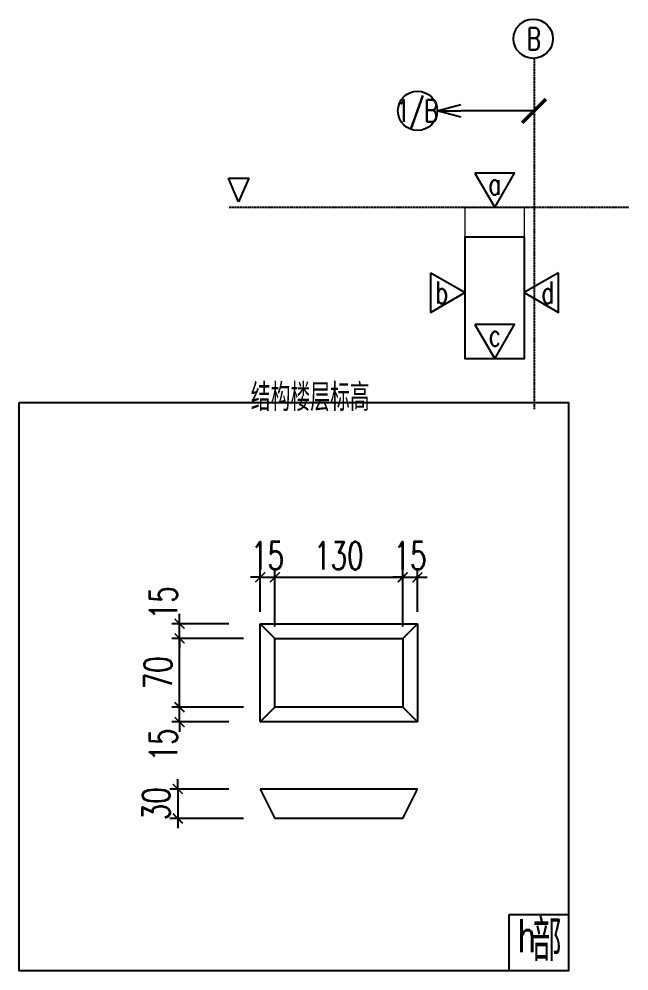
# Model space of a CAD drawing. Header units: inches. Extents: x 280713 to 330889, y 163288 to 177285.
# Drawn here: x 326970 to 328522, y 171363 to 173785 of the extents above; entities that cross this region are included whole.
import ezdxf
from ezdxf.enums import TextEntityAlignment as Align

# ---------------------------------------------------------------- set-up
doc = ezdxf.new("R2010")
doc.units = ezdxf.units.IN
doc.linetypes.add('CENTER', pattern=[50.8, 31.75, -6.35, 6.35, -6.35])
for name, color, linetype in [('DIM', 3, 'Continuous'), ('剖面轮廓', 2, 'Continuous'), ('尺寸', 7, 'Continuous'), ('文字', 7, 'Continuous'), ('轴线', 1, 'CENTER'), ('键槽', 200, 'Continuous')]:
    doc.layers.add(name, color=color, linetype=linetype)
doc.layers.add('现浇剖面轮廓', color=5, linetype='Continuous', lineweight=13)
doc.styles.add('中文标注', font='standard.shx', dxfattribs={"bigfont": 'gbcbig.shx'})
doc.styles.add('尺寸123', font='simplex1.shx', dxfattribs={"width": 0.7, "height": 70, "bigfont": 'gbcbig.shx'})
doc.styles.add('尺寸用', font='', dxfattribs={"width": 0.7, "height": 40})
doc.styles.get('尺寸用').set_extended_font_data('SimSun')
doc.dimstyles.new('S-30', dxfattribs={"dimscale": 30, "dimtxt": 3.5, "dimasz": 1, "dimexe": 1, "dimexo": 3, "dimtad": 1, "dimdec": 1, "dimdsep": 46, "dimtxsty": '尺寸用', "dimblk": 'ARCHTICK', "dimcen": 1.75, "dimaunit": 1, "dimadec": 1, "dimazin": 0, "dimtfac": 1, "dimtdec": 1, "dimtix": 1, "dimtmove": 2, "dimatfit": 3, "dimfxl": 1, "dimarcsym": 0})
doc.dimstyles.new('s-8', dxfattribs={"dimscale": 10, "dimtxt": 3.5, "dimasz": 2.5, "dimexe": 2, "dimexo": 3, "dimgap": 2, "dimtad": 1, "dimdec": 1, "dimlfac": 0.4, "dimdsep": 46, "dimtxsty": '尺寸123', "dimblk": 'ARCHTICK', "dimcen": 1.75, "dimaunit": 1, "dimadec": 0, "dimazin": 0, "dimtfac": 1, "dimtdec": 1, "dimtix": 1, "dimtmove": 2, "dimatfit": 3, "dimfxl": 1, "dimarcsym": 0})

# ---------------------------------------------------------------- blocks, each defined once
blk = doc.blocks.new('_ArchTick')
at = {"color": 0, "linetype": 'ByBlock', "const_width": 0.15}
blk.add_lwpolyline([(-0.5, -0.5), (0.5, 0.5)], dxfattribs=at)
blk = doc.blocks.new('_Open30')
at = {"layer": 'DIM', "color": 0, "lineweight": -2}
for p, q in [((-1, 0.268), (0, 0)), ((0, 0), (-1, -0.268)), ((0, 0), (-1, 0))]:
    blk.add_line(p, q, dxfattribs=at)
blk = doc.blocks.new('*D243')
at = {"layer": 'Defpoints', "color": 0, "transparency": 16777216}
for p in [(328034, 173551.2), (328034, 173551.2), (328280.3, 173551.2)]:
    blk.add_point(p, dxfattribs=at)
at = {"layer": '尺寸', "color": 0, "lineweight": -2, "transparency": 16777216}
blk.add_line((328280.3, 173551.2), (328094, 173551.2), dxfattribs=at)
at = {"layer": '尺寸', "color": 0, "lineweight": -2, "transparency": 16777216, "xscale": 60, "yscale": 60, "zscale": 60, "rotation": 180}
blk.add_blockref('_Open30', (328034, 173551.2), dxfattribs=at)
at = {"layer": '尺寸', "color": 0, "lineweight": -2, "transparency": 16777216, "xscale": 60, "yscale": 60, "zscale": 60}
blk.add_blockref('_ArchTick', (328280.3, 173551.2), dxfattribs=at)
blk = doc.blocks.new('sanjiaoxing')
for p, q in [((241601.3, 38058.2), (241661.5, 38083.6)), ((241661.5, 38083.6), (241661.5, 38031.9)), ((241661.5, 38031.9), (241601.3, 38058.2))]:
    blk.add_line(p, q)
blk = doc.blocks.new('*D409')
at = {"layer": 'Defpoints', "color": 0, "transparency": 16777216}
for p in [(327621.1, 172364.7), (327583.6, 172246.7), (327621.1, 172209.2)]:
    blk.add_point(p, dxfattribs=at)
at = {"layer": '尺寸', "color": 0, "lineweight": -2, "transparency": 16777216}
for p, q in [((327583.6, 172276.7), (327583.6, 172384.7)), ((327621.1, 172239.2), (327621.1, 172384.7)), ((327583.6, 172364.7), (327558.6, 172364.7)), ((327583.6, 172364.7), (327621.1, 172364.7)), ((327621.1, 172364.7), (327646.1, 172364.7))]:
    blk.add_line(p, q, dxfattribs=at)
at = {"layer": '尺寸', "color": 0, "lineweight": -2, "transparency": 16777216, "xscale": 25, "yscale": 25, "zscale": 25}
blk.add_blockref('_ArchTick', (327583.6, 172364.7), dxfattribs=at)
at = {"layer": '尺寸', "color": 0, "lineweight": -2, "transparency": 16777216, "xscale": 25, "yscale": 25, "zscale": 25, "rotation": 180}
blk.add_blockref('_ArchTick', (327621.1, 172364.7), dxfattribs=at)
at = {"layer": '尺寸', "color": 0, "transparency": 16777216, "insert": (327602.3, 172419.7), "char_height": 70, "attachment_point": 5, "style": '尺寸123'}
blk.add_mtext('15', dxfattribs=at)
blk = doc.blocks.new('*D410')
at = {"layer": 'Defpoints', "color": 0, "transparency": 16777216}
for p in [(327946.1, 172364.7), (327621.1, 172209.2), (327946.1, 172209.2)]:
    blk.add_point(p, dxfattribs=at)
at = {"layer": '尺寸', "color": 0, "lineweight": -2, "transparency": 16777216}
for p, q in [((327621.1, 172239.2), (327621.1, 172384.7)), ((327946.1, 172239.2), (327946.1, 172384.7)), ((327621.1, 172364.7), (327946.1, 172364.7))]:
    blk.add_line(p, q, dxfattribs=at)
at = {"layer": '尺寸', "color": 0, "lineweight": -2, "transparency": 16777216, "xscale": 25, "yscale": 25, "zscale": 25, "rotation": 180}
blk.add_blockref('_ArchTick', (327621.1, 172364.7), dxfattribs=at)
at = {"layer": '尺寸', "color": 0, "lineweight": -2, "transparency": 16777216, "xscale": 25, "yscale": 25, "zscale": 25}
blk.add_blockref('_ArchTick', (327946.1, 172364.7), dxfattribs=at)
at = {"layer": '尺寸', "color": 0, "transparency": 16777216, "insert": (327783.6, 172419.7), "char_height": 70, "attachment_point": 5, "style": '尺寸123'}
blk.add_mtext('130', dxfattribs=at)
blk = doc.blocks.new('*D411')
at = {"layer": 'Defpoints', "color": 0, "transparency": 16777216}
for p in [(327983.6, 172364.7), (327983.6, 172246.7), (327946.1, 172209.2)]:
    blk.add_point(p, dxfattribs=at)
at = {"layer": '尺寸', "color": 0, "lineweight": -2, "transparency": 16777216}
for p, q in [((327946.1, 172239.2), (327946.1, 172384.7)), ((327983.6, 172276.7), (327983.6, 172384.7)), ((327946.1, 172364.7), (327921.1, 172364.7)), ((327946.1, 172364.7), (327983.6, 172364.7)), ((327983.6, 172364.7), (328008.6, 172364.7))]:
    blk.add_line(p, q, dxfattribs=at)
at = {"layer": '尺寸', "color": 0, "lineweight": -2, "transparency": 16777216, "xscale": 25, "yscale": 25, "zscale": 25}
blk.add_blockref('_ArchTick', (327946.1, 172364.7), dxfattribs=at)
at = {"layer": '尺寸', "color": 0, "lineweight": -2, "transparency": 16777216, "xscale": 25, "yscale": 25, "zscale": 25, "rotation": 180}
blk.add_blockref('_ArchTick', (327983.6, 172364.7), dxfattribs=at)
at = {"layer": '尺寸', "color": 0, "transparency": 16777216, "insert": (327964.8, 172419.7), "char_height": 70, "attachment_point": 5, "style": '尺寸123'}
blk.add_mtext('15', dxfattribs=at)
blk = doc.blocks.new('*D412')
at = {"layer": 'Defpoints', "color": 0, "transparency": 16777216}
for p in [(327378.6, 172034.2), (327571.1, 172034.2), (327533.6, 171996.7)]:
    blk.add_point(p, dxfattribs=at)
at = {"layer": '尺寸', "color": 0, "lineweight": -2, "transparency": 16777216}
for p, q in [((327378.6, 172034.2), (327378.6, 172059.2)), ((327541.1, 172034.2), (327358.6, 172034.2)), ((327378.6, 171996.7), (327378.6, 172034.2)), ((327503.6, 171996.7), (327358.6, 171996.7)), ((327378.6, 171996.7), (327378.6, 171971.7))]:
    blk.add_line(p, q, dxfattribs=at)
at = {"layer": '尺寸', "color": 0, "lineweight": -2, "transparency": 16777216, "xscale": 25, "yscale": 25, "zscale": 25}
for p, rotation in [((327378.6, 172034.2), 270), ((327378.6, 171996.7), 90)]:
    blk.add_blockref('_ArchTick', p, dxfattribs=dict(at, rotation=rotation))
at = {"layer": '尺寸', "color": 0, "transparency": 16777216, "insert": (327337.3, 171938.4), "char_height": 70, "attachment_point": 5, "rotation": 90, "style": '尺寸123'}
blk.add_mtext('15', dxfattribs=at)
blk = doc.blocks.new('*D413')
at = {"layer": 'Defpoints', "color": 0, "transparency": 16777216}
for p in [(327378.6, 172209.2), (327571.1, 172209.2), (327571.1, 172034.2)]:
    blk.add_point(p, dxfattribs=at)
at = {"layer": '尺寸', "color": 0, "lineweight": -2, "transparency": 16777216}
for p, q in [((327541.1, 172209.2), (327358.6, 172209.2)), ((327378.6, 172034.2), (327378.6, 172209.2)), ((327541.1, 172034.2), (327358.6, 172034.2))]:
    blk.add_line(p, q, dxfattribs=at)
at = {"layer": '尺寸', "color": 0, "lineweight": -2, "transparency": 16777216, "xscale": 25, "yscale": 25, "zscale": 25}
for p, rotation in [((327378.6, 172209.2), 90), ((327378.6, 172034.2), 270)]:
    blk.add_blockref('_ArchTick', p, dxfattribs=dict(at, rotation=rotation))
at = {"layer": '尺寸', "color": 0, "transparency": 16777216, "insert": (327323.6, 172121.7), "char_height": 70, "attachment_point": 5, "rotation": 90, "style": '尺寸123'}
blk.add_mtext('70', dxfattribs=at)
blk = doc.blocks.new('*D414')
at = {"layer": 'Defpoints', "color": 0, "transparency": 16777216}
for p in [(327378.6, 172246.7), (327533.6, 172246.7), (327571.1, 172209.2)]:
    blk.add_point(p, dxfattribs=at)
at = {"layer": '尺寸', "color": 0, "lineweight": -2, "transparency": 16777216}
for p, q in [((327378.6, 172246.7), (327378.6, 172271.7)), ((327503.6, 172246.7), (327358.6, 172246.7)), ((327378.6, 172209.2), (327378.6, 172246.7)), ((327541.1, 172209.2), (327358.6, 172209.2)), ((327378.6, 172209.2), (327378.6, 172184.2))]:
    blk.add_line(p, q, dxfattribs=at)
at = {"layer": '尺寸', "color": 0, "lineweight": -2, "transparency": 16777216, "xscale": 25, "yscale": 25, "zscale": 25}
for p, rotation in [((327378.6, 172246.7), 270), ((327378.6, 172209.2), 90)]:
    blk.add_blockref('_ArchTick', p, dxfattribs=dict(at, rotation=rotation))
at = {"layer": '尺寸', "color": 0, "transparency": 16777216, "insert": (327337.3, 172299.9), "char_height": 70, "attachment_point": 5, "rotation": 90, "style": '尺寸123'}
blk.add_mtext('15', dxfattribs=at)
blk = doc.blocks.new('*D415')
at = {"layer": 'Defpoints', "color": 0, "transparency": 16777216}
for p in [(327533.6, 171826.2), (327374.1, 171751.2), (327571.1, 171751.2)]:
    blk.add_point(p, dxfattribs=at)
at = {"layer": '尺寸', "color": 0, "lineweight": -2, "transparency": 16777216}
for p, q in [((327374.1, 171826.2), (327374.1, 171851.2)), ((327503.6, 171826.2), (327354.1, 171826.2)), ((327374.1, 171826.2), (327374.1, 171751.2)), ((327541.1, 171751.2), (327354.1, 171751.2)), ((327374.1, 171751.2), (327374.1, 171726.2))]:
    blk.add_line(p, q, dxfattribs=at)
at = {"layer": '尺寸', "color": 0, "lineweight": -2, "transparency": 16777216, "xscale": 25, "yscale": 25, "zscale": 25}
for p, rotation in [((327374.1, 171826.2), 270), ((327374.1, 171751.2), 90)]:
    blk.add_blockref('_ArchTick', p, dxfattribs=dict(at, rotation=rotation))
at = {"layer": '尺寸', "color": 0, "transparency": 16777216, "insert": (327319.1, 171788.7), "char_height": 70, "attachment_point": 5, "rotation": 90, "style": '尺寸123'}
blk.add_mtext('30', dxfattribs=at)

msp = doc.modelspace()

# ---------------------------------------------------------------- linework, layer by layer
at = {"layer": '剖面轮廓', "color": 2}
msp.add_lwpolyline([(328105.31, 173230.43), (328255.31, 173230.43), (328255.31, 172920.43), (328105.31, 172920.43)], close=True, dxfattribs=at)
at = {"layer": '尺寸'}
for points in [[(326970.25, 172809.23), (328367.61, 172809.23), (328367.61, 171363.39), (326970.25, 171363.39)], [(328216.6, 171506.72), (328367.61, 171506.72), (328367.61, 171363.39), (328216.6, 171363.39)]]:
    msp.add_lwpolyline(points, close=True, dxfattribs=at)
at = {"layer": '文字'}
for points in [[(328129.87, 173392.8), (328180.31, 173305.43), (328230.76, 173392.8)], [(328017.94, 173139.37), (328105.31, 173088.93), (328017.94, 173038.49)], [(328342.68, 173139.37), (328255.31, 173088.93), (328342.68, 173038.49)], [(328129.87, 173007.8), (328180.31, 172920.43), (328230.76, 173007.8)]]:
    msp.add_lwpolyline(points, close=True, dxfattribs=at)
for centre in [(328278.17, 173734.73), (327984.01, 173551.22)]:
    msp.add_circle(centre, 50, dxfattribs=at)
at = {"layer": '现浇剖面轮廓', "color": 5}
msp.add_lwpolyline([(328105.31, 173305.43), (328255.31, 173305.43), (328255.31, 173230.43), (328105.31, 173230.43)], close=True, dxfattribs=at)
at = {"layer": '轴线', "ltscale": 0.01}
for p, q in [((328280.31, 173684.78), (328280.31, 172792.28)), ((328521.65, 173305.43), (327504.72, 173305.43))]:
    msp.add_line(p, q, dxfattribs=at)
at = {"layer": '键槽', "ltscale": 0.05}
for p, q in [((327583.57, 172246.66), (327983.57, 172246.66)), ((327583.57, 171996.66), (327583.57, 172246.66)), ((327583.57, 172246.66), (327621.07, 172209.16)), ((327946.07, 172209.16), (327983.57, 172246.66)), ((327983.57, 172246.66), (327983.57, 171996.66)), ((327621.07, 172209.16), (327946.07, 172209.16)), ((327621.07, 172034.16), (327621.07, 172209.16)), ((327946.07, 172209.16), (327946.07, 172034.16)), ((327621.07, 172034.16), (327583.57, 171996.66)), ((327946.07, 172034.16), (327621.07, 172034.16)), ((327946.07, 172034.16), (327983.57, 171996.66)), ((327983.57, 171996.66), (327583.57, 171996.66)), ((327983.57, 171826.23), (327583.57, 171826.23)), ((327583.57, 171826.23), (327621.07, 171751.23)), ((327946.07, 171751.23), (327983.57, 171826.23)), ((327946.07, 171751.23), (327621.07, 171751.23))]:
    msp.add_line(p, q, dxfattribs=at)

# ---------------------------------------------------------------- block references
at = {"rotation": 90}
msp.add_blockref('sanjiaoxing', (365587, -68281.42), dxfattribs=at)

# ---------------------------------------------------------------- texts
at = {"layer": '文字', "style": '尺寸123', "width": 0.7}
for s, p in [('B', (328279.38, 173734.44)), ('1/B', (327983.11, 173551.22))]:
    msp.add_text(s, height=56, dxfattribs=at).set_placement(p, align=Align.MIDDLE_CENTER)
for s, p in [('a', (328180.31, 173365.3)), ('b', (328045.44, 173088.93)), ('d', (328315.18, 173088.93)), ('c', (328180.31, 172980.3))]:
    msp.add_text(s, height=56, dxfattribs=at).set_placement(p, align=Align.MIDDLE)
at = {"layer": '文字', "style": '中文标注'}
msp.add_text('结构楼层标高', height=70, dxfattribs=at).set_placement((327559.71, 172766.43), align=Align.BOTTOM_LEFT)
msp.add_text('部', height=105, dxfattribs=at).set_placement((328275.21, 171388.2, 0))
at = {"layer": '文字', "style": '尺寸123', "width": 0.7}
msp.add_text('h', height=84, dxfattribs=at).set_placement((328237.82, 171411.51, 0))

# ---------------------------------------------------------------- dimensions: what is measured, and where the dimension line sits
at = {"layer": '尺寸'}
dim = msp.add_linear_dim(base=(328034.01, 173551.22), p1=(328280.31, 173551.22), p2=(328034.01, 173551.22), text=' ', dimstyle='S-30', override={"dimasz": 2, "dimblk1": 'ArchTick', "dimblk2": 'Open30', "dimsah": 1, "dimse1": 1, "dimse2": 1, "dimsd2": 0}, dxfattribs=at)
dim.commit()
dim.dimension.update_dxf_attribs({"geometry": '*D243', "text_midpoint": (328187.16, 173551.22)})
for base, p1, p2, picture, middle in [((327621.07, 172364.74), (327583.57, 172246.66), (327621.07, 172209.16), '*D409', (327602.32, 172419.74)), ((327946.07, 172364.74), (327621.07, 172209.16), (327946.07, 172209.16), '*D410', (327783.57, 172419.74)), ((327983.57, 172364.74), (327946.07, 172209.16), (327983.57, 172246.66), '*D411', (327964.82, 172419.74))]:
    dim = msp.add_linear_dim(base=base, p1=p1, p2=p2, dimstyle='s-8', dxfattribs=at)
    dim.commit()
    dim.dimension.update_dxf_attribs({"geometry": picture, "text_midpoint": middle})
for base, p1, p2, picture, middle in [((327378.56, 172246.66), (327571.07, 172209.16), (327533.57, 172246.66), '*D414', (327337.31, 172299.87)), ((327378.56, 172034.16), (327533.57, 171996.66), (327571.07, 172034.16), '*D412', (327337.31, 171938.44))]:
    dim = msp.add_linear_dim(base=base, p1=p1, p2=p2, angle=90, dimstyle='s-8', dxfattribs=at)
    dim.commit()
    dim.dimension.update_dxf_attribs({"geometry": picture, "text_midpoint": middle, "dimtype": 160})
for base, p1, p2, picture, middle in [((327378.56, 172209.16), (327571.07, 172034.16), (327571.07, 172209.16), '*D413', (327323.56, 172121.66)), ((327374.13, 171751.23), (327533.57, 171826.23), (327571.07, 171751.23), '*D415', (327319.13, 171788.73))]:
    dim = msp.add_linear_dim(base=base, p1=p1, p2=p2, angle=90, dimstyle='s-8', dxfattribs=at)
    dim.commit()
    dim.dimension.update_dxf_attribs({"geometry": picture, "text_midpoint": middle})

doc.saveas('drawing.dxf')
